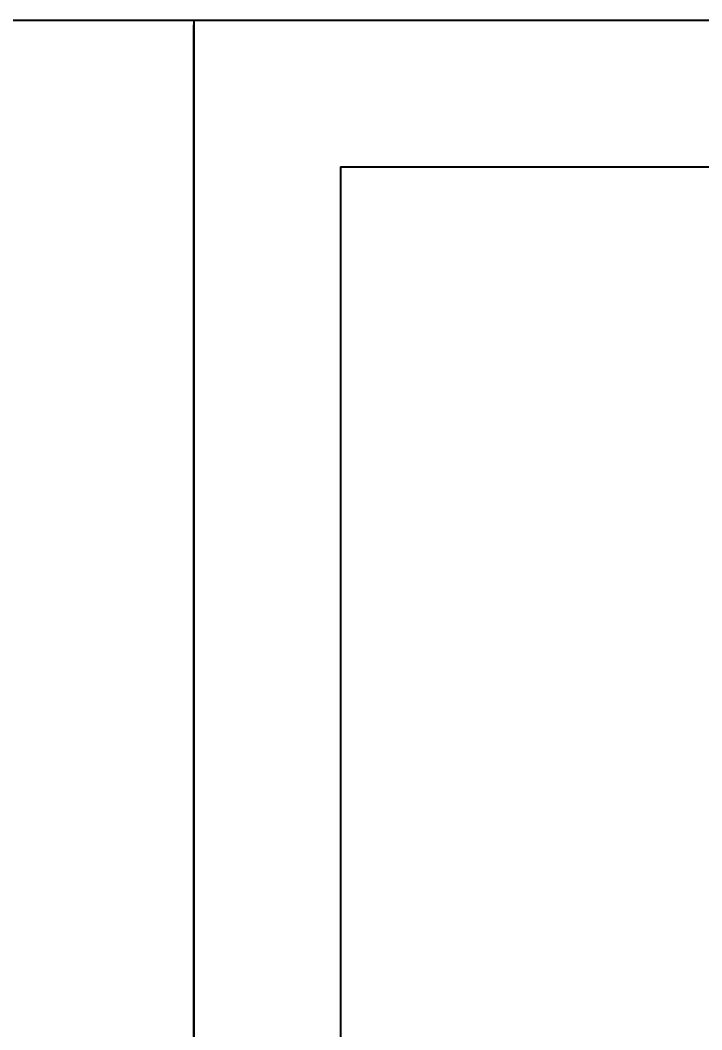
# Model space of a CAD drawing. Header units: millimetres. Extents: x -1932176 to 78768, y -1967 to 1266654.
# Drawn here: x -340328.8 to -340235.7, y 480195.3 to 480333.2 of the extents above; entities that cross this region are included whole.
import ezdxf

# ---------------------------------------------------------------- set-up
doc = ezdxf.new("R2010")
doc.units = ezdxf.units.MM
doc.styles.get("Standard").update_dxf_attribs({"font": 'arial.ttf'})
doc.dimstyles.new('ISO-25', dxfattribs={"dimtxt": 150, "dimasz": 2.5, "dimexe": 1.25, "dimexo": 0.625, "dimtad": 1, "dimtxsty": 'Standard', "dimcen": 2.5, "dimadec": 0, "dimazin": 0, "dimtfac": 1, "dimtmove": 0, "dimatfit": 3, "dimfxl": 1, "dimarcsym": 0})

# ---------------------------------------------------------------- blocks, each defined once
blk = doc.blocks.new('*D124')
at = {"color": 0, "lineweight": -2, "ltscale": 30, "transparency": 16777216}
for p, q in [((-340305.12, 480332.53), (-340305.12, 479827.93)), ((-338505.07, 480332.53), (-338505.07, 479827.93)), ((-340302.62, 479829.18), (-338507.57, 479829.18))]:
    blk.add_line(p, q, dxfattribs=at)
at = {"color": 0, "ltscale": 30, "transparency": 16777216}
for points in [[(-340302.62, 479829.6), (-340302.62, 479828.76), (-340305.12, 479829.18)], [(-338507.57, 479829.6), (-338507.57, 479828.76), (-338505.07, 479829.18)]]:
    blk.add_solid(points, dxfattribs=at)
at = {"layer": 'Defpoints', "color": 0, "ltscale": 30, "transparency": 16777216}
for p in [(-340305.12, 480333.15), (-338505.07, 480333.15), (-338505.07, 479829.18)]:
    blk.add_point(p, dxfattribs=at)
at = {"color": 0, "ltscale": 30, "transparency": 16777216, "insert": (-339548.65, 479880.86), "char_height": 100, "attachment_point": 5}
blk.add_mtext('1800', dxfattribs=at)
blk = doc.blocks.new('*D126')
at = {"color": 0, "lineweight": -2, "ltscale": 30, "transparency": 16777216}
for p, q in [((-340284.44, 480313.15), (-340013.01, 480313.16)), ((-340014.26, 480310.66), (-340014.25, 478835.66)), ((-340284.44, 478833.15), (-340013, 478833.16))]:
    blk.add_line(p, q, dxfattribs=at)
at = {"color": 0, "ltscale": 30, "transparency": 16777216}
for points in [[(-340013.84, 480310.66), (-340014.68, 480310.66), (-340014.26, 480313.16)], [(-340013.84, 478835.66), (-340014.67, 478835.66), (-340014.25, 478833.16)]]:
    blk.add_solid(points, dxfattribs=at)
at = {"layer": 'Defpoints', "color": 0, "ltscale": 30, "transparency": 16777216}
for p in [(-340285.07, 480313.15), (-340285.06, 478833.15), (-340014.25, 478833.16)]:
    blk.add_point(p, dxfattribs=at)
at = {"color": 0, "ltscale": 30, "transparency": 16777216, "insert": (-339937.05, 479585.36), "char_height": 150, "attachment_point": 5, "rotation": 270.0002}
blk.add_mtext('1480', dxfattribs=at)

msp = doc.modelspace()

# ---------------------------------------------------------------- linework, layer by layer
at = {"ltscale": 30}
msp.add_line((-340552.51996, 480333.15443), (-338355.0694, 480333.15443), dxfattribs=at)
at = {"linetype": 'ByBlock', "transparency": 33554687}
for p, q in [((-340305.12481, 480333.15443), (-338505.0694, 480333.15443)), ((-340305.0694, 480333.15443), (-340305.0694, 479829.37906)), ((-340305.12481, 480313.15443), (-340305.0694, 480313.15443)), ((-340285.0694, 480313.15443), (-338525.0694, 480313.15443)), ((-340285.0694, 480313.15443), (-340285.0694, 478853.15443))]:
    msp.add_line(p, q, dxfattribs=at)

# ---------------------------------------------------------------- dimensions: what is measured, and where the dimension line sits
at = {"color": 252, "ltscale": 30}
dim = msp.add_linear_dim(base=(-338505.0694, 479829.18059), p1=(-340305.12481, 480333.15443), p2=(-338505.0694, 480333.15443), text='1800', dimstyle='ISO-25', override={"dimtxt": 100}, dxfattribs=at)
dim.commit()
dim.dimension.update_dxf_attribs({"geometry": '*D124', "text_midpoint": (-339548.65423, 479829.18059), "dimtype": 160})
dim = msp.add_linear_dim(base=(-340014.25326, 478833.15551), p1=(-340285.0694, 480313.15443), p2=(-340285.06389, 478833.1545), angle=270.0002133, dimstyle='ISO-25', dxfattribs=at)
dim.commit()
dim.dimension.update_dxf_attribs({"geometry": '*D126', "text_midpoint": (-340014.25606, 479585.35491), "dimtype": 161})

doc.saveas('drawing.dxf')
